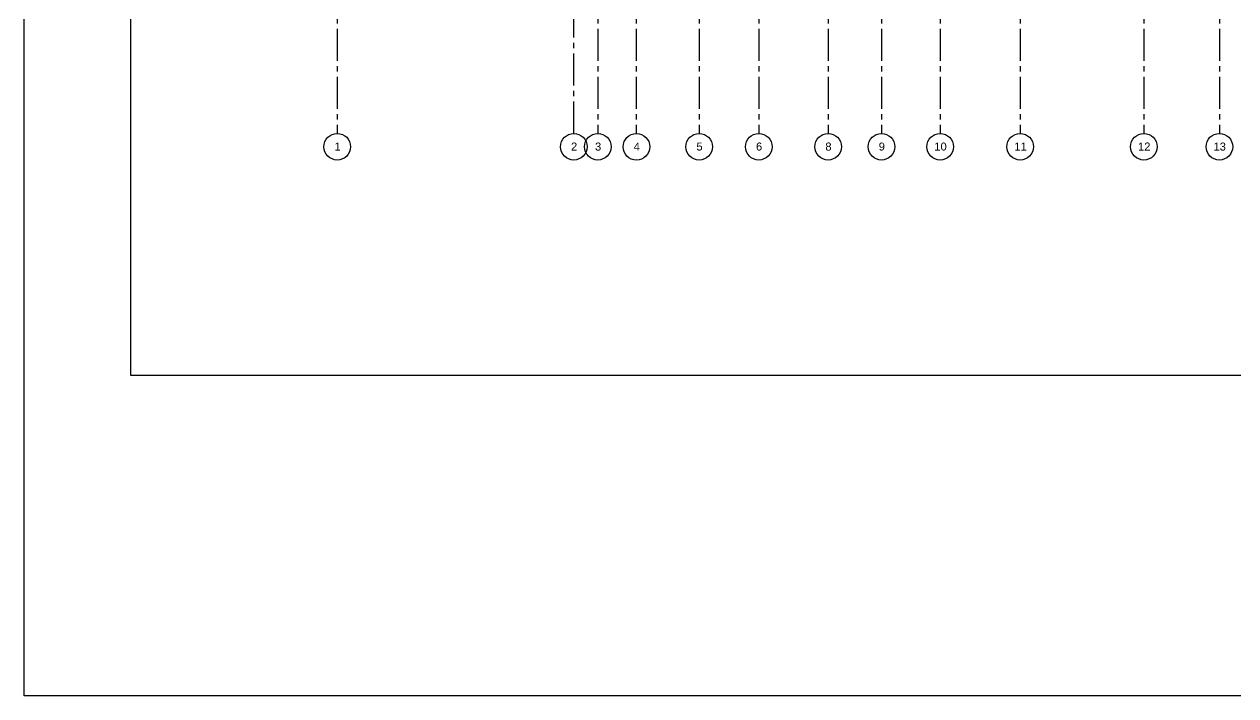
# Model space of a CAD drawing. Header units: inches. Extents: x -19 to 4048, y 0 to 3185.
# Drawn here: x 0 to 1362, y 0 to 755 of the extents above; entities that cross this region are included whole.
import ezdxf
from ezdxf.enums import TextEntityAlignment as Align

# ---------------------------------------------------------------- set-up
doc = ezdxf.new("R2010")
doc.units = ezdxf.units.IN
doc.header["$LTSCALE"] = 48
doc.header["$MEASUREMENT"] = 0
doc.linetypes.add('CENTER2', pattern=[1.125, 0.75, -0.125, 0.125, -0.125])
for name, color, linetype in [('_0_Objects', 8, 'Continuous'), ('A-Grid(3-32)', 8, 'CENTER2'), ('S-Grid-Iden', 8, 'Continuous')]:
    doc.layers.add(name, color=color, linetype=linetype)
doc.layers.add('A-ANNO-NPLT', color=8, linetype='Continuous', plot=False)
doc.styles.get("Standard").update_dxf_attribs({"font": 'arial.ttf'})

# ---------------------------------------------------------------- blocks, each defined once
blk = doc.blocks.new('Column Bubble')
blk.add_circle((-0.004, -0.002), 0.156)
blk.add_attdef('XX', text='', height=0.0938).set_placement((0, 0), align=Align.MIDDLE_CENTER)
blk = doc.blocks.new('LOWER LEVEL - STRUCTURAL GRID')
at = {"layer": 'A-Grid(3-32)'}
for p, q in [((-3663.5, -7402), (-3663.5, -9409.8)), ((-3397.5, -9409.8), (-3397.5, -7402)), ((-3370.5, -7402), (-3370.5, -9409.8)), ((-3327.5, -7402), (-3327.5, -9409.8)), ((-3256.5, -7402), (-3256.5, -9409.8)), ((-3189.5, -7402), (-3189.5, -9409.8)), ((-3111.5, -7402), (-3111.5, -9409.8)), ((-3051.5, -7402), (-3051.5, -9409.8)), ((-2985.5, -7402), (-2985.5, -9409.8)), ((-2895.5, -7402), (-2895.5, -9409.8)), ((-2756.5, -7402), (-2756.5, -9409.8)), ((-2671.5, -7402), (-2671.5, -9409.8))]:
    blk.add_line(p, q, dxfattribs=at)
at = {"layer": 'S-Grid-Iden', "xscale": 96, "yscale": 96, "zscale": 96}
for p, values in [((-3663.1, -9424.5), {'XX': '1'}), ((-3397.1, -9424.5), {'XX': '2'}), ((-3370.1, -9424.5), {'XX': '3'}), ((-3326.7, -9424.6), {'XX': '4'}), ((-3256.1, -9424.5), {'XX': '5'}), ((-3189.1, -9424.5), {'XX': '6'}), ((-3111.1, -9424.5), {'XX': '8'}), ((-3051.1, -9424.5), {'XX': '9'}), ((-2985.1, -9424.5), {'XX': '10'}), ((-2895.1, -9424.5), {'XX': '11'}), ((-2756, -9424.5), {'XX': '12'}), ((-2671.1, -9424.5), {'XX': '13'})]:
    blk.add_blockref('Column Bubble', p, dxfattribs=at).add_auto_attribs(values)

msp = doc.modelspace()

# ---------------------------------------------------------------- linework, layer by layer
at = {"layer": 'A-ANNO-NPLT'}
for points in [[(0, 0), (0, 2976), (4048, 2976), (4048, 0)], [(120, 360), (120, 2616), (3928, 2616), (3928, 360)]]:
    msp.add_lwpolyline(points, close=True, dxfattribs=at)

# ---------------------------------------------------------------- block references
at = {"layer": '_0_Objects'}
msp.add_blockref('LOWER LEVEL - STRUCTURAL GRID', (4015.5, 10042), dxfattribs=at)

doc.saveas('drawing.dxf')
